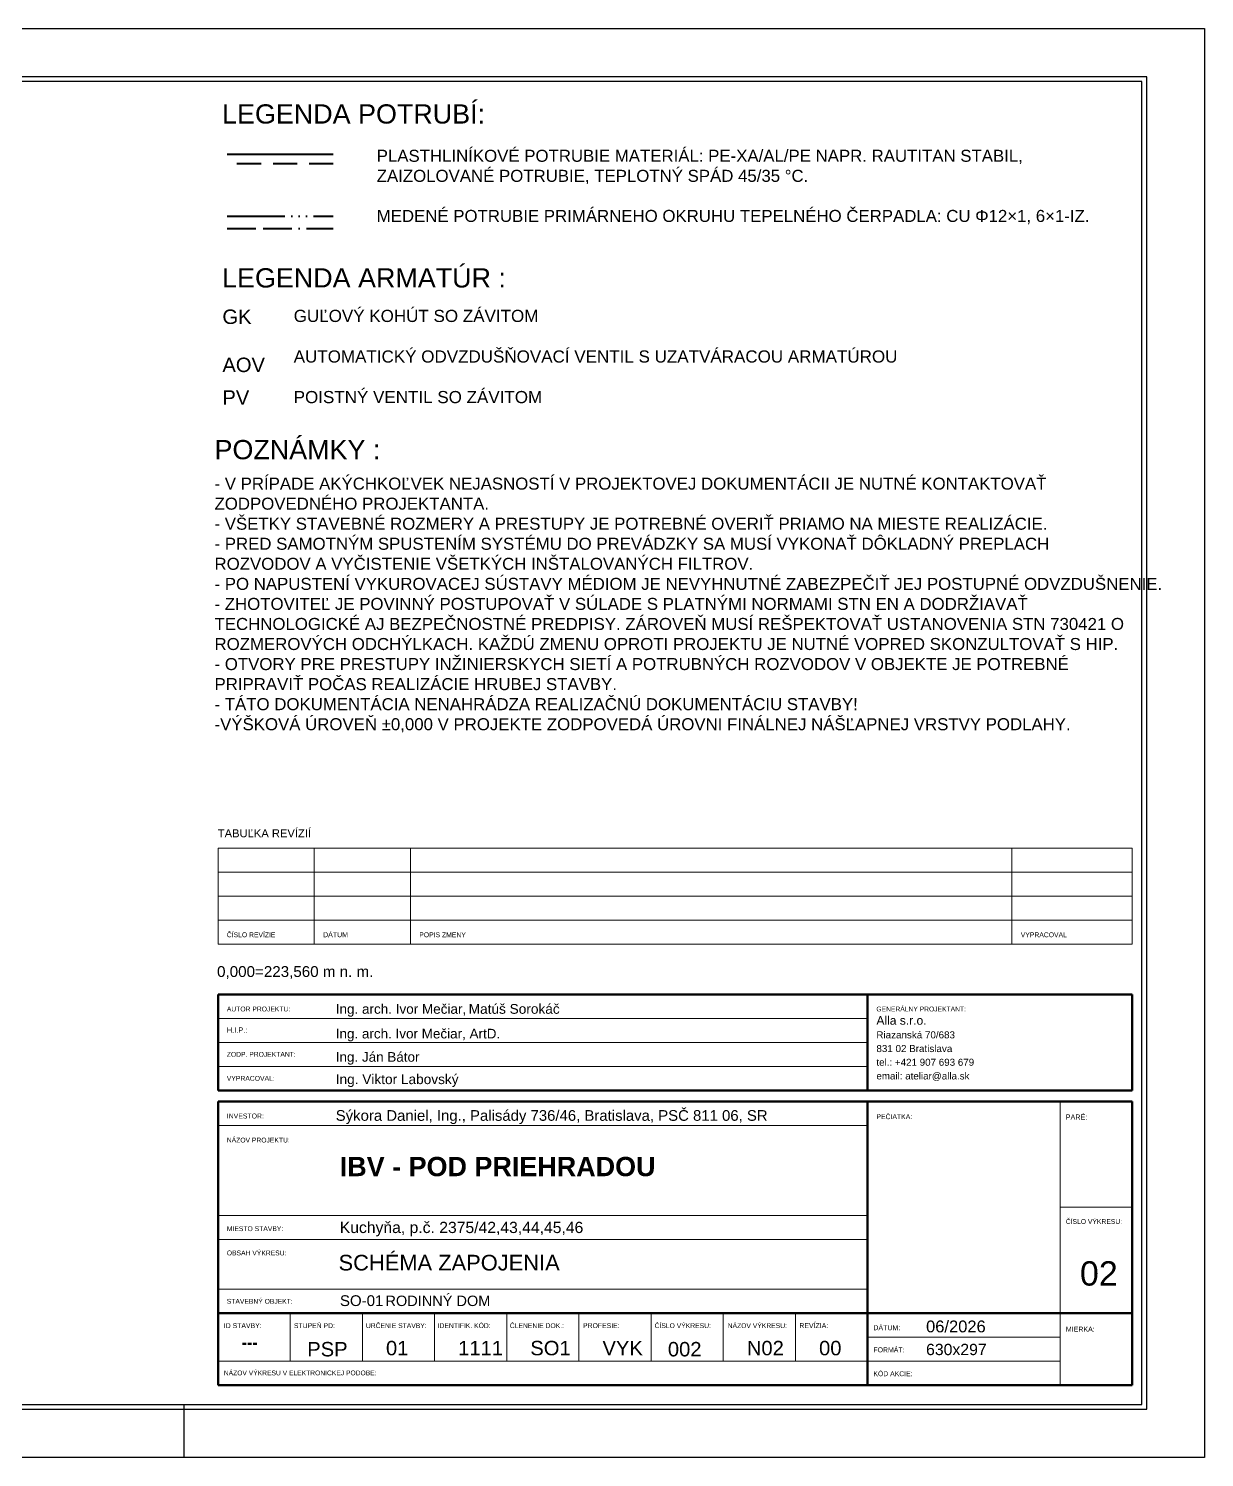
# Model space of a CAD drawing. Header units: millimetres. Extents: x 1046 to 74297, y 6145 to 54562.
# Drawn here: x 20678 to 32896, y 22954 to 37804 of the extents above; entities that cross this region are included whole.
import ezdxf

# ---------------------------------------------------------------- set-up
doc = ezdxf.new("R2010")
doc.units = ezdxf.units.MM
for name, pattern in [('ACAD_ISO06W100', [36, 24, -3, 0, -3, 0, -3, 0, -3]), ('ACAD_ISO11W100', [33, 12, -3, 12, -3, 0, -3]), ('DASH', [75, 50, -25])]:
    doc.linetypes.add(name, pattern=pattern)
doc.layers.add('NETLAC', color=6, linetype='Continuous', plot=False)
for name, color, linetype, lineweight in [('Schedule Graphics', 7, 'Continuous', 9), ('Text Notes', 7, 'Continuous', 9), ('vyk-privod-45', 240, 'Continuous', 40), ('vyk-tc-privod', 175, 'ACAD_ISO06W100', 40), ('vyk-tc-vratka', 30, 'ACAD_ISO11W100', 40), ('vyk-vratka_35°C', 132, 'DASH', 40), ('vyk_POPIS', 7, 'Continuous', 20)]:
    doc.layers.add(name, color=color, linetype=linetype, lineweight=lineweight)
doc.layers.add('vyk-privod2', color=7, linetype='Continuous')
doc.styles.add('ARIAL', font='arial.ttf')
doc.styles.add('Arial$001H0', font='arial.ttf')
doc.styles.add('Arial$101H0', font='arialbd.ttf')
doc.styles.add('Arial_B', font='arialbd.ttf', dxfattribs={"width": 0.8, "height": 3})
doc.styles.add('Microsoft Sans Serif$001H0', font='micross.ttf')
doc.styles.get("Standard").update_dxf_attribs({"font": 'arial.ttf'})

msp = doc.modelspace()

# ---------------------------------------------------------------- linework, layer by layer
at = {"color": 7, "linetype": 'Continuous', "lineweight": 9, "true_color": 0x000007}
for p, q in [((22646.4, 29287.1, -0.8), (22646.4, 28287.2, -0.8)), ((22646.4, 29287.1, -0.8), (32146.1, 29287.1, -0.8)), ((23646.3, 29287.1, -0.8), (23646.3, 28287.2, -0.8)), ((24646.3, 29287.1, -0.8), (24646.3, 28287.2, -0.8)), ((30896.2, 29287.1, -0.8), (30896.2, 28287.2, -0.8)), ((32146.1, 28287.2, -0.8), (32146.1, 29287.1, -0.8)), ((22646.4, 29037.1, -0.8), (32146.1, 29037.1, -0.8)), ((22646.4, 28787.1, -0.8), (32146.1, 28787.1, -0.8)), ((22646.4, 28537.2, -0.8), (32146.1, 28537.2, -0.8)), ((22646.4, 28287.2, -0.8), (32146.1, 28287.2, -0.8)), ((29396.2, 26766, -0.8), (29396.2, 27766, -0.8)), ((29396.2, 27516, -0.8), (22646.4, 27516, -0.8)), ((29396.2, 27266, -0.8), (22646.4, 27266, -0.8)), ((29396.2, 27016, -0.8), (22646.4, 27016, -0.8)), ((31396.1, 23703.5, -0.8), (31396.1, 26653.4, -0.8)), ((29396.2, 26403.5, -0.8), (22646.4, 26403.5, -0.8)), ((29396.2, 25653.5, -0.8), (29396.2, 24453.5, -0.8)), ((31396.1, 25553.5, -0.8), (32146.1, 25553.5, -0.8)), ((29396.2, 25468.9, -0.8), (22646.4, 25468.9, -0.8)), ((29396.2, 25218.9, -0.8), (22646.4, 25218.9, -0.8)), ((29396.2, 24703.5, -0.8), (22646.4, 24703.5, -0.8)), ((23396.3, 24453.5, -0.8), (23396.3, 23953.5, -0.8)), ((24146.3, 24453.5, -0.8), (24146.3, 23953.5, -0.8)), ((24896.3, 24453.5, -0.8), (24896.3, 23953.5, -0.8)), ((25646.3, 24453.5, -0.8), (25646.3, 23953.5, -0.8)), ((26396.3, 24453.5, -0.8), (26396.3, 23953.5, -0.8)), ((27146.3, 24453.5, -0.8), (27146.3, 23953.5, -0.8)), ((27896.2, 24453.5, -0.8), (27896.2, 23953.5, -0.8)), ((28646.2, 24453.5, -0.8), (28646.2, 23953.5, -0.8)), ((29396.2, 24453.5, -0.8), (29396.2, 23703.5, -0.8)), ((32146.1, 24453.5, -0.8), (29396.2, 24453.5, -0.8)), ((31396.1, 24203.5, -0.8), (29396.2, 24203.5, -0.8)), ((31396.1, 23953.5, -0.8), (22646.4, 23953.5, -0.8))]:
    msp.add_line(p, q, dxfattribs=at)
at = {"color": 7, "linetype": 'Continuous', "lineweight": 70, "true_color": 0x000007}
for p, q in [((22646.4, 27766, -0.8), (32146.1, 27766, -0.8)), ((22646.4, 27766, -0.8), (22646.4, 26766, -0.8)), ((29396.2, 27766, -0.8), (29396.2, 26766, -0.8)), ((32146.1, 27766, -0.8), (32146.1, 26766, -0.8)), ((32146.1, 26766, -0.8), (22646.4, 26766, -0.8)), ((22646.4, 23703.5, -0.8), (22646.4, 26653.4, -0.8)), ((29396.2, 26653.4, -0.8), (22646.4, 26653.4, -0.8)), ((29396.2, 26653.4, -0.8), (29396.2, 24453.5, -0.8)), ((32146.1, 26653.4, -0.8), (29396.2, 26653.4, -0.8)), ((32146.1, 26653.4, -0.8), (32146.1, 23703.5, -0.8)), ((22646.4, 24453.5, -0.8), (29396.2, 24453.5, -0.8)), ((29396.2, 24453.5, -0.8), (29396.2, 23703.5, -0.8)), ((32146.1, 24453.5, -0.8), (29396.2, 24453.5, -0.8)), ((32146.1, 23703.5, -0.8), (22646.4, 23703.5, -0.8))]:
    msp.add_line(p, q, dxfattribs=at)
msp.add_line((22296.1, 22953.5, -0.8), (22296.1, 23503.5, -0.8))
at = {"elevation": -0.8}
for points in [[(1796.1, 23453.5), (32296.1, 23453.5), (32296.1, 37303.5), (1796.1, 37303.5)], [(1846.1, 23503.5), (32246.1, 23503.5), (32246.1, 37253.5), (1846.1, 37253.5)]]:
    msp.add_lwpolyline(points, close=True, dxfattribs=at)
at = {"layer": 'NETLAC', "elevation": -0.8}
msp.add_lwpolyline([(32896.1, 22953.5), (1296.1, 22953.5), (1296.1, 37803.5), (32896.1, 37803.5)], close=True, dxfattribs=at)
at = {"layer": 'vyk-privod-45'}
msp.add_line((22740, 36497.7), (23843.2, 36497.7), dxfattribs=at)
at = {"layer": 'vyk-tc-privod', "ltscale": 25}
msp.add_line((22740, 35854.4), (23843.2, 35854.4), dxfattribs=at)
at = {"layer": 'vyk-tc-vratka', "ltscale": 25}
msp.add_line((22740, 35726.1), (23843.2, 35726.1), dxfattribs=at)
at = {"layer": 'vyk-vratka_35°C', "ltscale": 5}
msp.add_line((23843.2, 36397.7), (22740, 36397.7), dxfattribs=at)

# ---------------------------------------------------------------- texts
at = {"color": 7, "true_color": 0x000007}
for s, height, style, p in [('TABUĽKA REVÍZIÍ', 83.197, 'Arial$001H0', (22644.3, 29398.4, -0.8)), ('ČÍSLO REVÍZIE', 50.471, 'Arial$001H0', (22737.9, 28360, -0.8)), ('DÁTUM', 52.36, 'Arial$001H0', (23737.9, 28360, -0.8)), ('POPIS ZMENY', 50.708, 'Arial$001H0', (24737.8, 28360, -0.8)), ('VYPRACOVAL', 50.61, 'Arial$001H0', (30987.8, 28360, -0.8)), ('0,000=223,560 m n. m.', 112.735, 'Arial$001H0', (22636.7, 27946.8, -0.8)), ('AUTOR PROJEKTU:', 50.247, 'Arial$001H0', (22737.9, 27588.9, -0.8)), ('Ing. arch. Ivor Mečiar, ', 100.358, 'Arial$001H0', (23869.8, 27564.4, -0.8)), ('Matúš Sorokáč', 101.461, 'Arial$001H0', (25251.5, 27564.4, -0.8)), ('GENERÁLNY PROJEKTANT:', 49.938, 'Arial$001H0', (29487.8, 27588.9, -0.8)), ('Alla s.r.o.', 89.515, 'Microsoft Sans Serif$001H0', (29487.8, 27450.7, -0.8)), ('H.I.P.:', 54.91, 'Arial$001H0', (22737.9, 27367.8, -0.8)), ('Ing. arch. Ivor Mečiar, ArtD.', 100.071, 'Arial$001H0', (23869.8, 27308.1, -0.8)), ('Riazanská 70/683', 73.014, 'Arial$001H0', (29487.8, 27308.5, -0.8)), ('831 02 Bratislava', 73.068, 'Arial$001H0', (29487.8, 27166.3, -0.8)), ('ZODP. PROJEKTANT:', 50.163, 'Arial$001H0', (22737.9, 27117.8, -0.8)), ('Ing. Ján Bátor', 100.071, 'Arial$001H0', (23869.8, 27066, -0.8)), ('tel.: +421 907 693 679', 72.862, 'Arial$001H0', (29487.8, 27024, -0.8)), ('VYPRACOVAL:', 50.548, 'Arial$001H0', (22737.9, 26867.8, -0.8)), ('Ing. Viktor Labovský', 101.461, 'Arial$001H0', (23869.8, 26833.5, -0.8)), ('email: ateliar@alla.sk', 72.73, 'Arial$001H0', (29487.8, 26881.8, -0.8)), ('Sýkora Daniel, Ing., Palisády 736/46, Bratislava, PSČ 811 06, SR', 110.942, 'Arial$001H0', (23869.8, 26452, -0.8)), ('INVESTOR:', 51.15, 'Arial$001H0', (22737.9, 26476.3, -0.8)), ('PEČIATKA:', 50.99, 'Arial$001H0', (29487.8, 26469.3, -0.8)), ('PARÉ:', 53.39, 'Arial$001H0', (31455.3, 26464.3, -0.8)), ('NÁZOV PROJEKTU:', 50.175, 'Arial$001H0', (22737.9, 26226.6, -0.8)), ('IBV - POD PRIEHRADOU', 200.348, 'Arial$101H0', (23911.6, 25876.5, -0.8)), ('Kuchyňa, p.č. 2375/42,43,44,45,46', 116.805, 'Arial$001H0', (23911.5, 25285.5, -0.8)), ('ČÍSLO VÝKRESU:', 50.282, 'Arial$001H0', (31455.3, 25380.1, -0.8)), ('MIESTO STAVBY:', 50.389, 'Arial$001H0', (22737.9, 25305.6, -0.8)), ('OBSAH VÝKRESU:', 50.223, 'Arial$001H0', (22737.9, 25053.6, -0.8)), ('SCHÉMA ZAPOJENIA', 162.702, 'Microsoft Sans Serif$001H0', (23898.9, 24896.4, -0.8)), ('02', 253.02, 'Microsoft Sans Serif$001H0', (31602.6, 24739.2, -0.8)), ('RODINNÝ DOM', 108.022, 'Arial$001H0', (24386.6, 24526.9, -0.8)), ('STAVEBNÝ OBJEKT:', 50.131, 'Arial$001H0', (22737.9, 24551, -0.8)), (' SO-01 ', 111.95, 'Arial$001H0', (23869.8, 24526.9, -0.8)), ('STUPEŇ PD:', 50.78, 'Arial$001H0', (23435.4, 24297.6, -0.8)), ('URČENIE STAVBY:', 50.196, 'Arial$001H0', (24183.3, 24297.6, -0.8)), ('IDENTIFIK. KÓD:', 50.346, 'Arial$001H0', (24928.5, 24297.6, -0.8)), ('ČLENENIE DOK.:', 50.324, 'Arial$001H0', (25679.1, 24297.6, -0.8)), ('ČÍSLO VÝKRESU:', 50.282, 'Arial$001H0', (27182.8, 24297.6, -0.8)), ('NÁZOV VÝKRESU:', 50.229, 'Arial$001H0', (27942.5, 24297.6, -0.8)), ('REVÍZIA:', 51.73, 'Arial$001H0', (28686.5, 24297.6, -0.8)), ('06/2026', 122.78, 'Arial$001H0', (30003.8, 24253.5, -0.8)), ('ID STAVBY:', 51.19, 'Arial$001H0', (22706.7, 24297.6, -0.8)), ('PROFESIE:', 51.18, 'Arial$001H0', (26438.8, 24297.6, -0.8)), ('DÁTUM:', 52.02, 'Arial$001H0', (29456.6, 24276, -0.8)), ('MIERKA:', 52.21, 'Arial$001H0', (31456.5, 24260.5, -0.8)), ('FORMÁT:', 51.43, 'Arial$001H0', (29456.6, 24045.7, -0.8)), ('630x297', 117.51, 'Arial$001H0', (30003.8, 24016.8, -0.8)), ('NÁZOV VÝKRESU V ELEKTRONICKEJ PODOBE:', 49.874, 'Arial$001H0', (22706.7, 23806.8, -0.8)), ('KÓD AKCIE:', 50.88, 'Arial$001H0', (29456.6, 23798, -0.8))]:
    msp.add_text(s, height=height, dxfattribs=dict(at, style=style)).set_placement(p)
at = {"char_height": 125, "attachment_point": 1}
for s, width, insert in [('\\PPLASTHLINÍKOVÉ POTRUBIE MATERIÁL: PE-XA/AL/PE NAPR. RAUTITAN STABIL, ZAIZOLOVANÉ POTRUBIE, TEPLOTNÝ SPÁD 45/35 °C.^J\\PMEDENÉ POTRUBIE PRIMÁRNEHO OKRUHU TEPELNÉHO ČERPADLA: CU Φ12×1, 6×1-IZ.', 7416.579, (24295.5, 36752.3)), ('- V PRÍPADE AKÝCHKOĽVEK NEJASNOSTÍ V PROJEKTOVEJ DOKUMENTÁCII JE NUTNÉ KONTAKTOVAŤ ZODPOVEDNÉHO PROJEKTANTA.\\P- VŠETKY STAVEBNÉ ROZMERY A PRESTUPY JE POTREBNÉ OVERIŤ PRIAMO NA MIESTE REALIZÁCIE.\\P- PRED SAMOTNÝM SPUSTENÍM SYSTÉMU DO PREVÁDZKY SA MUSÍ VYKONAŤ DÔKLADNÝ PREPLACH ROZVODOV A VYČISTENIE VŠETKÝCH INŠTALOVANÝCH FILTROV.\\P- PO NAPUSTENÍ VYKUROVACEJ SÚSTAVY MÉDIOM JE NEVYHNUTNÉ ZABEZPEČIŤ JEJ POSTUPNÉ ODVZDUŠNENIE.\\P- ZHOTOVITEĽ JE POVINNÝ POSTUPOVAŤ V SÚLADE S PLATNÝMI NORMAMI STN EN A DODRŽIAVAŤ TECHNOLOGICKÉ AJ BEZPEČNOSTNÉ PREDPISY. ZÁROVEŇ MUSÍ REŠPEKTOVAŤ USTANOVENIA STN 730421 O ROZMEROVÝCH ODCHÝLKACH. KAŽDÚ ZMENU OPROTI PROJEKTU JE NUTNÉ VOPRED SKONZULTOVAŤ S HIP.\\P- OTVORY PRE PRESTUPY INŽINIERSKYCH SIETÍ A POTRUBNÝCH ROZVODOV V OBJEKTE JE POTREBNÉ PRIPRAVIŤ POČAS REALIZÁCIE HRUBEJ STAVBY.\\P- TÁTO DOKUMENTÁCIA NENAHRÁDZA REALIZAČNÚ DOKUMENTÁCIU STAVBY!\\P-VÝŠKOVÁ ÚROVEŇ ±0,000 V PROJEKTE ZODPOVEDÁ ÚROVNI FINÁLNEJ NÁŠĽAPNEJ VRSTVY PODLAHY.', 9481.578, (22610.3, 33136.8))]:
    msp.add_mtext_dynamic_manual_height_columns(s, width=width, gutter_width=625, heights=[0], dxfattribs=dict(at, insert=insert))
at = {"layer": 'Schedule Graphics', "style": 'ARIAL'}
for s, p in [('LEGENDA POTRUBÍ:', (22688.9, 36816.3)), ('LEGENDA ARMATÚR :', (22688.9, 35112.6, -0.8)), ('POZNÁMKY :', (22610.3, 33327.6))]:
    msp.add_text(s, height=200, dxfattribs=at).set_placement(p)
at = {"layer": 'Text Notes', "char_height": 150, "attachment_point": 1}
for s, insert, width, style in [('---', (22891.7, 24227.5, -0.8), 202.025, 'Arial_B'), ('PSP', (23573.6, 24153.5, -0.8), 378.397, 'ARIAL'), ('01', (24391.7, 24165, -0.8), 230.886, 'ARIAL'), ('1111', (25141.7, 24165, -0.8), 461.772, 'ARIAL'), ('SO1', (25891.7, 24165, -0.8), 413.671, 'ARIAL'), ('VYK', (26641.7, 24165, -0.8), 320.885, 'ARIAL'), ('002', (27321, 24153.5, -0.8), 378.397, 'ARIAL'), ('N02', (28141.7, 24165, -0.8), 378.397, 'ARIAL'), ('00', (28891.7, 24165, -0.8), 230.886, 'ARIAL')]:
    msp.add_mtext(s, dxfattribs=dict(at, insert=insert, width=width, style=style))
at = {"layer": 'vyk-privod2', "lineweight": 35, "style": 'ARIAL'}
for s, p in [('GK', (22692.1, 34733.7, -0.8)), ('AOV', (22692.1, 34233.7, -0.8)), ('PV', (22692.1, 33894, -0.8))]:
    msp.add_text(s, height=150, dxfattribs=at).set_placement(p)
at = {"layer": 'vyk_POPIS', "insert": (23432.9, 34880.5, -0.8), "char_height": 126.5, "attachment_point": 1, "style": 'ARIAL'}
msp.add_mtext_dynamic_manual_height_columns('GUĽOVÝ KOHÚT SO ZÁVITOM\\P\\PAUTOMATICKÝ ODVZDUŠŇOVACÍ VENTIL S UZATVÁRACOU ARMATÚROU\\P\\PPOISTNÝ VENTIL SO ZÁVITOM', width=9488.825, gutter_width=12.5, heights=[0], dxfattribs=at)

doc.saveas('drawing.dxf')
